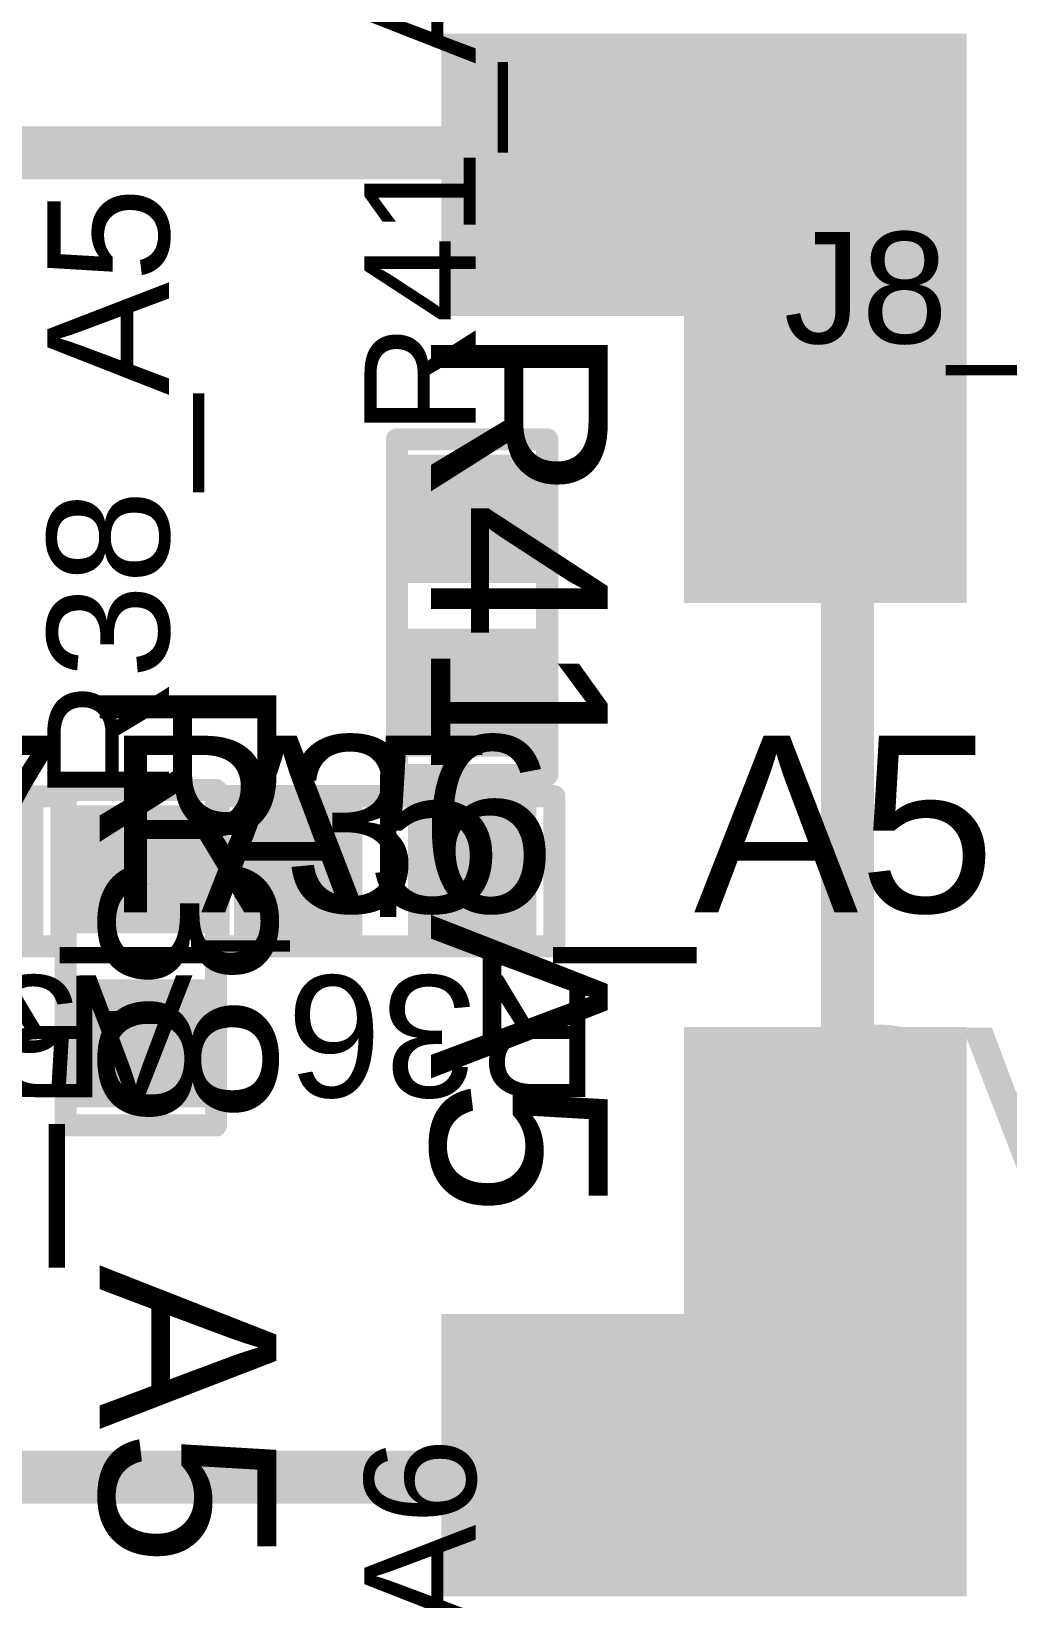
# Model space of a CAD drawing. Header units: inches. Extents: x -0.3 to 12.2, y -3.2 to 4.4.
# Drawn here: x 1.1852 to 1.4063, y 1.4925 to 1.8475 of the extents above; entities that cross this region are included whole.
import ezdxf

# ---------------------------------------------------------------- set-up
doc = ezdxf.new("R2010")
doc.units = ezdxf.units.IN
doc.header["$MEASUREMENT"] = 0
for name, color, linetype in [('Top Assembly', 6, 'Continuous'), ('Top Overlay', 2, 'Continuous'), ('Top Paste', 8, 'Continuous'), ('Top Solder', 216, 'Continuous'), ('TOP_L1', 1, 'Continuous')]:
    doc.layers.add(name, color=color, linetype=linetype)
doc.styles.add('Arial', font='', dxfattribs={"height": 0.2})
doc.styles.get('Arial').set_extended_font_data('Arial')

# ---------------------------------------------------------------- blocks, each defined once
blk = doc.blocks.new('RF_S__20')
at = {"layer": 'Top Paste'}
for points in [[(0.525, 0.175), (0.525, 0.115), (0.41, 0.115), (0.41, 0.175)], [(0.525, 0.05), (0.465, 0.05), (0.465, 0.175), (0.525, 0.175)], [(0.525, -0.175), (0.465, -0.175), (0.465, -0.05), (0.525, -0.05)], [(0.41, -0.175), (0.41, -0.115), (0.525, -0.115), (0.525, -0.175)]]:
    blk.add_hatch(color=8, dxfattribs=at).paths.add_polyline_path(points)
at = {"layer": 'Top Solder'}
for points in [[(0.527, 0.177), (0.527, 0.113), (0.408, 0.113), (0.408, 0.177)], [(0.527, 0.048), (0.463, 0.048), (0.463, 0.177), (0.527, 0.177)], [(0.527, -0.177), (0.463, -0.177), (0.463, -0.048), (0.527, -0.048)], [(0.408, -0.177), (0.408, -0.113), (0.527, -0.113), (0.527, -0.177)]]:
    blk.add_hatch(color=216, dxfattribs=at).paths.add_polyline_path(points)
at = {"layer": 'TOP_L1'}
for points in [[(0.525, 0.175), (0.525, 0.115), (0.41, 0.115), (0.41, 0.175)], [(0.525, 0.05), (0.465, 0.05), (0.465, 0.175), (0.525, 0.175)], [(0.525, -0.175), (0.465, -0.175), (0.465, -0.05), (0.525, -0.05)], [(0.41, -0.175), (0.41, -0.115), (0.525, -0.115), (0.525, -0.175)]]:
    blk.add_hatch(color=1, dxfattribs=at).paths.add_polyline_path(points)
at = {"layer": 'Top Assembly'}
for points in [[(-0.5, 0.15, 0.012, 0.012, 0), (0.5, 0.15, 0.012, 0.012, 0)], [(0.5, -0.15, 0.012, 0.012, 0), (0.5, 0.15, 0.012, 0.012, 0)], [(-0.5, -0.15, 0.012, 0.012, 0), (0.5, -0.15, 0.012, 0.012, 0)]]:
    blk.add_lwpolyline(points, format="xyseb", dxfattribs=at)
for points in [[(0.497, 0.15, 0.006, 0.006, 1), (0.503, 0.15, 0.006, 0.006, 1)], [(0.497, 0.15, 0.006, 0.006, 1), (0.503, 0.15, 0.006, 0.006, 1)], [(0.497, -0.15, 0.006, 0.006, 1), (0.503, -0.15, 0.006, 0.006, 1)], [(0.497, -0.15, 0.006, 0.006, 1), (0.503, -0.15, 0.006, 0.006, 1)]]:
    blk.add_lwpolyline(points, format="xyseb", close=True, dxfattribs=at)
blk = doc.blocks.new('R0402_170')
at = {"layer": 'Top Paste'}
for points in [[(-0.006, 0.0125), (-0.006, -0.0125), (-0.031, -0.0125), (-0.031, 0.0125)], [(0.0334, 0.0125), (0.0334, -0.0125), (0.0084, -0.0125), (0.0084, 0.0125)]]:
    blk.add_hatch(color=8, dxfattribs=at).paths.add_polyline_path(points)
at = {"layer": 'Top Solder'}
for points in [[(-0.004, 0.0145), (-0.004, -0.0145), (-0.033, -0.0145), (-0.033, 0.0145)], [(0.0354, 0.0145), (0.0354, -0.0145), (0.0064, -0.0145), (0.0064, 0.0145)]]:
    blk.add_hatch(color=216, dxfattribs=at).paths.add_polyline_path(points)
at = {"layer": 'TOP_L1'}
for points in [[(-0.006, 0.0125), (-0.006, -0.0125), (-0.031, -0.0125), (-0.031, 0.0125)], [(0.0334, 0.0125), (0.0334, -0.0125), (0.0084, -0.0125), (0.0084, 0.0125)]]:
    blk.add_hatch(color=1, dxfattribs=at).paths.add_polyline_path(points)
at = {"layer": 'Top Assembly'}
for points in [[(-0.0365, -0.017, 0.005, 0.005, 0), (-0.0365, 0.017, 0.005, 0.005, 0)], [(0.0395, 0.017, 0.005, 0.005, 0), (-0.0365, 0.017, 0.005, 0.005, 0)], [(0.0395, -0.017, 0.005, 0.005, 0), (0.0395, 0.017, 0.005, 0.005, 0)], [(0.0395, -0.017, 0.005, 0.005, 0), (-0.0365, -0.017, 0.005, 0.005, 0)]]:
    blk.add_lwpolyline(points, format="xyseb", dxfattribs=at)
for points in [[(-0.03775, 0.017, 0.0025, 0.0025, 1), (-0.03525, 0.017, 0.0025, 0.0025, 1)], [(-0.03775, 0.017, 0.0025, 0.0025, 1), (-0.03525, 0.017, 0.0025, 0.0025, 1)], [(0.03825, 0.017, 0.0025, 0.0025, 1), (0.04075, 0.017, 0.0025, 0.0025, 1)], [(0.03825, 0.017, 0.0025, 0.0025, 1), (0.04075, 0.017, 0.0025, 0.0025, 1)], [(-0.03775, -0.017, 0.0025, 0.0025, 1), (-0.03525, -0.017, 0.0025, 0.0025, 1)], [(-0.03775, -0.017, 0.0025, 0.0025, 1), (-0.03525, -0.017, 0.0025, 0.0025, 1)], [(0.03825, -0.017, 0.0025, 0.0025, 1), (0.04075, -0.017, 0.0025, 0.0025, 1)], [(0.03825, -0.017, 0.0025, 0.0025, 1), (0.04075, -0.017, 0.0025, 0.0025, 1)]]:
    blk.add_lwpolyline(points, format="xyseb", close=True, dxfattribs=at)
at = {"layer": 'Top Overlay'}
for points in [[(-0.0365, -0.017, 0.005, 0.005, 0), (-0.0365, 0.017, 0.005, 0.005, 0)], [(0.0365, 0.017, 0.005, 0.005, 0), (-0.0365, 0.017, 0.005, 0.005, 0)], [(0.0395, 0.017, 0.005, 0.005, 0), (0.0365, 0.017, 0.005, 0.005, 0)], [(0.0395, -0.017, 0.005, 0.005, 0), (0.0395, 0.017, 0.005, 0.005, 0)], [(0.0395, -0.017, 0.005, 0.005, 0), (-0.0365, -0.017, 0.005, 0.005, 0)]]:
    blk.add_lwpolyline(points, format="xyseb", dxfattribs=at)
for points in [[(-0.03775, 0.017, 0.0025, 0.0025, 1), (-0.03525, 0.017, 0.0025, 0.0025, 1)], [(-0.03775, 0.017, 0.0025, 0.0025, 1), (-0.03525, 0.017, 0.0025, 0.0025, 1)], [(0.03525, 0.017, 0.0025, 0.0025, 1), (0.03775, 0.017, 0.0025, 0.0025, 1)], [(0.03525, 0.017, 0.0025, 0.0025, 1), (0.03775, 0.017, 0.0025, 0.0025, 1)], [(0.03825, 0.017, 0.0025, 0.0025, 1), (0.04075, 0.017, 0.0025, 0.0025, 1)], [(0.03825, 0.017, 0.0025, 0.0025, 1), (0.04075, 0.017, 0.0025, 0.0025, 1)], [(-0.03775, -0.017, 0.0025, 0.0025, 1), (-0.03525, -0.017, 0.0025, 0.0025, 1)], [(-0.03775, -0.017, 0.0025, 0.0025, 1), (-0.03525, -0.017, 0.0025, 0.0025, 1)], [(0.03825, -0.017, 0.0025, 0.0025, 1), (0.04075, -0.017, 0.0025, 0.0025, 1)], [(0.03825, -0.017, 0.0025, 0.0025, 1), (0.04075, -0.017, 0.0025, 0.0025, 1)]]:
    blk.add_lwpolyline(points, format="xyseb", close=True, dxfattribs=at)
at = {"layer": 'Top Assembly', "style": 'Arial'}
blk.add_text('R38_A5', height=0.04, dxfattribs=at).set_placement((-0.06249, -0.0093))
blk = doc.blocks.new('R0402_174')
at = {"layer": 'Top Paste'}
for points in [[(-0.006, 0.0125), (-0.006, -0.0125), (-0.031, -0.0125), (-0.031, 0.0125)], [(0.0334, 0.0125), (0.0334, -0.0125), (0.0084, -0.0125), (0.0084, 0.0125)]]:
    blk.add_hatch(color=8, dxfattribs=at).paths.add_polyline_path(points)
at = {"layer": 'Top Solder'}
for points in [[(-0.004, 0.0145), (-0.004, -0.0145), (-0.033, -0.0145), (-0.033, 0.0145)], [(0.0354, 0.0145), (0.0354, -0.0145), (0.0064, -0.0145), (0.0064, 0.0145)]]:
    blk.add_hatch(color=216, dxfattribs=at).paths.add_polyline_path(points)
at = {"layer": 'TOP_L1'}
for points in [[(-0.006, 0.0125), (-0.006, -0.0125), (-0.031, -0.0125), (-0.031, 0.0125)], [(0.0334, 0.0125), (0.0334, -0.0125), (0.0084, -0.0125), (0.0084, 0.0125)]]:
    blk.add_hatch(color=1, dxfattribs=at).paths.add_polyline_path(points)
at = {"layer": 'Top Assembly'}
for points in [[(-0.0365, -0.017, 0.005, 0.005, 0), (-0.0365, 0.017, 0.005, 0.005, 0)], [(-0.0365, 0.017, 0.005, 0.005, 0), (0.0395, 0.017, 0.005, 0.005, 0)], [(0.0395, -0.017, 0.005, 0.005, 0), (0.0395, 0.017, 0.005, 0.005, 0)], [(-0.0365, -0.017, 0.005, 0.005, 0), (0.0395, -0.017, 0.005, 0.005, 0)]]:
    blk.add_lwpolyline(points, format="xyseb", dxfattribs=at)
for points in [[(-0.03775, 0.017, 0.0025, 0.0025, 1), (-0.03525, 0.017, 0.0025, 0.0025, 1)], [(-0.03775, 0.017, 0.0025, 0.0025, 1), (-0.03525, 0.017, 0.0025, 0.0025, 1)], [(0.03825, 0.017, 0.0025, 0.0025, 1), (0.04075, 0.017, 0.0025, 0.0025, 1)], [(0.03825, 0.017, 0.0025, 0.0025, 1), (0.04075, 0.017, 0.0025, 0.0025, 1)], [(-0.03775, -0.017, 0.0025, 0.0025, 1), (-0.03525, -0.017, 0.0025, 0.0025, 1)], [(-0.03775, -0.017, 0.0025, 0.0025, 1), (-0.03525, -0.017, 0.0025, 0.0025, 1)], [(0.03825, -0.017, 0.0025, 0.0025, 1), (0.04075, -0.017, 0.0025, 0.0025, 1)], [(0.03825, -0.017, 0.0025, 0.0025, 1), (0.04075, -0.017, 0.0025, 0.0025, 1)]]:
    blk.add_lwpolyline(points, format="xyseb", close=True, dxfattribs=at)
at = {"layer": 'Top Overlay'}
for points in [[(-0.0365, -0.017, 0.005, 0.005, 0), (-0.0365, 0.017, 0.005, 0.005, 0)], [(-0.0365, 0.017, 0.005, 0.005, 0), (0.0365, 0.017, 0.005, 0.005, 0)], [(0.0365, 0.017, 0.005, 0.005, 0), (0.0395, 0.017, 0.005, 0.005, 0)], [(0.0395, -0.017, 0.005, 0.005, 0), (0.0395, 0.017, 0.005, 0.005, 0)], [(-0.0365, -0.017, 0.005, 0.005, 0), (0.0395, -0.017, 0.005, 0.005, 0)]]:
    blk.add_lwpolyline(points, format="xyseb", dxfattribs=at)
for points in [[(-0.03775, 0.017, 0.0025, 0.0025, 1), (-0.03525, 0.017, 0.0025, 0.0025, 1)], [(-0.03775, 0.017, 0.0025, 0.0025, 1), (-0.03525, 0.017, 0.0025, 0.0025, 1)], [(0.03525, 0.017, 0.0025, 0.0025, 1), (0.03775, 0.017, 0.0025, 0.0025, 1)], [(0.03525, 0.017, 0.0025, 0.0025, 1), (0.03775, 0.017, 0.0025, 0.0025, 1)], [(0.03825, 0.017, 0.0025, 0.0025, 1), (0.04075, 0.017, 0.0025, 0.0025, 1)], [(0.03825, 0.017, 0.0025, 0.0025, 1), (0.04075, 0.017, 0.0025, 0.0025, 1)], [(-0.03775, -0.017, 0.0025, 0.0025, 1), (-0.03525, -0.017, 0.0025, 0.0025, 1)], [(-0.03775, -0.017, 0.0025, 0.0025, 1), (-0.03525, -0.017, 0.0025, 0.0025, 1)], [(0.03825, -0.017, 0.0025, 0.0025, 1), (0.04075, -0.017, 0.0025, 0.0025, 1)], [(0.03825, -0.017, 0.0025, 0.0025, 1), (0.04075, -0.017, 0.0025, 0.0025, 1)]]:
    blk.add_lwpolyline(points, format="xyseb", close=True, dxfattribs=at)
at = {"layer": 'Top Assembly', "style": 'Arial'}
blk.add_text('R37_A5', height=0.04, rotation=360, dxfattribs=at).set_placement((-0.06249, -0.0093))
blk = doc.blocks.new('R0402_178')
at = {"layer": 'Top Paste'}
for points in [[(-0.006, 0.0125), (-0.006, -0.0125), (-0.031, -0.0125), (-0.031, 0.0125)], [(0.0334, 0.0125), (0.0334, -0.0125), (0.0084, -0.0125), (0.0084, 0.0125)]]:
    blk.add_hatch(color=8, dxfattribs=at).paths.add_polyline_path(points)
at = {"layer": 'Top Solder'}
for points in [[(-0.004, 0.0145), (-0.004, -0.0145), (-0.033, -0.0145), (-0.033, 0.0145)], [(0.0354, 0.0145), (0.0354, -0.0145), (0.0064, -0.0145), (0.0064, 0.0145)]]:
    blk.add_hatch(color=216, dxfattribs=at).paths.add_polyline_path(points)
at = {"layer": 'TOP_L1'}
for points in [[(-0.006, 0.0125), (-0.006, -0.0125), (-0.031, -0.0125), (-0.031, 0.0125)], [(0.0334, 0.0125), (0.0334, -0.0125), (0.0084, -0.0125), (0.0084, 0.0125)]]:
    blk.add_hatch(color=1, dxfattribs=at).paths.add_polyline_path(points)
at = {"layer": 'Top Assembly'}
for points in [[(-0.0365, -0.017, 0.005, 0.005, 0), (-0.0365, 0.017, 0.005, 0.005, 0)], [(-0.0365, 0.017, 0.005, 0.005, 0), (0.0395, 0.017, 0.005, 0.005, 0)], [(0.0395, -0.017, 0.005, 0.005, 0), (0.0395, 0.017, 0.005, 0.005, 0)], [(-0.0365, -0.017, 0.005, 0.005, 0), (0.0395, -0.017, 0.005, 0.005, 0)]]:
    blk.add_lwpolyline(points, format="xyseb", dxfattribs=at)
for points in [[(-0.03775, 0.017, 0.0025, 0.0025, 1), (-0.03525, 0.017, 0.0025, 0.0025, 1)], [(-0.03775, 0.017, 0.0025, 0.0025, 1), (-0.03525, 0.017, 0.0025, 0.0025, 1)], [(0.03825, 0.017, 0.0025, 0.0025, 1), (0.04075, 0.017, 0.0025, 0.0025, 1)], [(0.03825, 0.017, 0.0025, 0.0025, 1), (0.04075, 0.017, 0.0025, 0.0025, 1)], [(-0.03775, -0.017, 0.0025, 0.0025, 1), (-0.03525, -0.017, 0.0025, 0.0025, 1)], [(-0.03775, -0.017, 0.0025, 0.0025, 1), (-0.03525, -0.017, 0.0025, 0.0025, 1)], [(0.03825, -0.017, 0.0025, 0.0025, 1), (0.04075, -0.017, 0.0025, 0.0025, 1)], [(0.03825, -0.017, 0.0025, 0.0025, 1), (0.04075, -0.017, 0.0025, 0.0025, 1)]]:
    blk.add_lwpolyline(points, format="xyseb", close=True, dxfattribs=at)
at = {"layer": 'Top Overlay'}
for points in [[(-0.0365, -0.017, 0.005, 0.005, 0), (-0.0365, 0.017, 0.005, 0.005, 0)], [(-0.0365, 0.017, 0.005, 0.005, 0), (0.0365, 0.017, 0.005, 0.005, 0)], [(0.0365, 0.017, 0.005, 0.005, 0), (0.0395, 0.017, 0.005, 0.005, 0)], [(0.0395, -0.017, 0.005, 0.005, 0), (0.0395, 0.017, 0.005, 0.005, 0)], [(-0.0365, -0.017, 0.005, 0.005, 0), (0.0395, -0.017, 0.005, 0.005, 0)]]:
    blk.add_lwpolyline(points, format="xyseb", dxfattribs=at)
for points in [[(-0.03775, 0.017, 0.0025, 0.0025, 1), (-0.03525, 0.017, 0.0025, 0.0025, 1)], [(-0.03775, 0.017, 0.0025, 0.0025, 1), (-0.03525, 0.017, 0.0025, 0.0025, 1)], [(0.03525, 0.017, 0.0025, 0.0025, 1), (0.03775, 0.017, 0.0025, 0.0025, 1)], [(0.03525, 0.017, 0.0025, 0.0025, 1), (0.03775, 0.017, 0.0025, 0.0025, 1)], [(0.03825, 0.017, 0.0025, 0.0025, 1), (0.04075, 0.017, 0.0025, 0.0025, 1)], [(0.03825, 0.017, 0.0025, 0.0025, 1), (0.04075, 0.017, 0.0025, 0.0025, 1)], [(-0.03775, -0.017, 0.0025, 0.0025, 1), (-0.03525, -0.017, 0.0025, 0.0025, 1)], [(-0.03775, -0.017, 0.0025, 0.0025, 1), (-0.03525, -0.017, 0.0025, 0.0025, 1)], [(0.03825, -0.017, 0.0025, 0.0025, 1), (0.04075, -0.017, 0.0025, 0.0025, 1)], [(0.03825, -0.017, 0.0025, 0.0025, 1), (0.04075, -0.017, 0.0025, 0.0025, 1)]]:
    blk.add_lwpolyline(points, format="xyseb", close=True, dxfattribs=at)
at = {"layer": 'Top Assembly', "style": 'Arial'}
blk.add_text('R36_A5', height=0.04, rotation=360, dxfattribs=at).set_placement((-0.06249, -0.0093))
blk = doc.blocks.new('R0402_211')
at = {"layer": 'Top Paste'}
for points in [[(-0.006, 0.0125), (-0.006, -0.0125), (-0.031, -0.0125), (-0.031, 0.0125)], [(0.0334, 0.0125), (0.0334, -0.0125), (0.0084, -0.0125), (0.0084, 0.0125)]]:
    blk.add_hatch(color=8, dxfattribs=at).paths.add_polyline_path(points)
at = {"layer": 'Top Solder'}
for points in [[(-0.004, 0.0145), (-0.004, -0.0145), (-0.033, -0.0145), (-0.033, 0.0145)], [(0.0354, 0.0145), (0.0354, -0.0145), (0.0064, -0.0145), (0.0064, 0.0145)]]:
    blk.add_hatch(color=216, dxfattribs=at).paths.add_polyline_path(points)
at = {"layer": 'TOP_L1'}
for points in [[(-0.006, 0.0125), (-0.006, -0.0125), (-0.031, -0.0125), (-0.031, 0.0125)], [(0.0334, 0.0125), (0.0334, -0.0125), (0.0084, -0.0125), (0.0084, 0.0125)]]:
    blk.add_hatch(color=1, dxfattribs=at).paths.add_polyline_path(points)
at = {"layer": 'Top Assembly'}
for points in [[(-0.0365, -0.017, 0.005, 0.005, 0), (-0.0365, 0.017, 0.005, 0.005, 0)], [(0.0395, 0.017, 0.005, 0.005, 0), (-0.0365, 0.017, 0.005, 0.005, 0)], [(0.0395, -0.017, 0.005, 0.005, 0), (0.0395, 0.017, 0.005, 0.005, 0)], [(0.0395, -0.017, 0.005, 0.005, 0), (-0.0365, -0.017, 0.005, 0.005, 0)]]:
    blk.add_lwpolyline(points, format="xyseb", dxfattribs=at)
for points in [[(-0.03775, 0.017, 0.0025, 0.0025, 1), (-0.03525, 0.017, 0.0025, 0.0025, 1)], [(-0.03775, 0.017, 0.0025, 0.0025, 1), (-0.03525, 0.017, 0.0025, 0.0025, 1)], [(0.03825, 0.017, 0.0025, 0.0025, 1), (0.04075, 0.017, 0.0025, 0.0025, 1)], [(0.03825, 0.017, 0.0025, 0.0025, 1), (0.04075, 0.017, 0.0025, 0.0025, 1)], [(-0.03775, -0.017, 0.0025, 0.0025, 1), (-0.03525, -0.017, 0.0025, 0.0025, 1)], [(-0.03775, -0.017, 0.0025, 0.0025, 1), (-0.03525, -0.017, 0.0025, 0.0025, 1)], [(0.03825, -0.017, 0.0025, 0.0025, 1), (0.04075, -0.017, 0.0025, 0.0025, 1)], [(0.03825, -0.017, 0.0025, 0.0025, 1), (0.04075, -0.017, 0.0025, 0.0025, 1)]]:
    blk.add_lwpolyline(points, format="xyseb", close=True, dxfattribs=at)
at = {"layer": 'Top Overlay'}
for points in [[(-0.0365, -0.017, 0.005, 0.005, 0), (-0.0365, 0.017, 0.005, 0.005, 0)], [(0.0365, 0.017, 0.005, 0.005, 0), (-0.0365, 0.017, 0.005, 0.005, 0)], [(0.0395, 0.017, 0.005, 0.005, 0), (0.0365, 0.017, 0.005, 0.005, 0)], [(0.0395, -0.017, 0.005, 0.005, 0), (0.0395, 0.017, 0.005, 0.005, 0)], [(0.0395, -0.017, 0.005, 0.005, 0), (-0.0365, -0.017, 0.005, 0.005, 0)]]:
    blk.add_lwpolyline(points, format="xyseb", dxfattribs=at)
for points in [[(-0.03775, 0.017, 0.0025, 0.0025, 1), (-0.03525, 0.017, 0.0025, 0.0025, 1)], [(-0.03775, 0.017, 0.0025, 0.0025, 1), (-0.03525, 0.017, 0.0025, 0.0025, 1)], [(0.03525, 0.017, 0.0025, 0.0025, 1), (0.03775, 0.017, 0.0025, 0.0025, 1)], [(0.03525, 0.017, 0.0025, 0.0025, 1), (0.03775, 0.017, 0.0025, 0.0025, 1)], [(0.03825, 0.017, 0.0025, 0.0025, 1), (0.04075, 0.017, 0.0025, 0.0025, 1)], [(0.03825, 0.017, 0.0025, 0.0025, 1), (0.04075, 0.017, 0.0025, 0.0025, 1)], [(-0.03775, -0.017, 0.0025, 0.0025, 1), (-0.03525, -0.017, 0.0025, 0.0025, 1)], [(-0.03775, -0.017, 0.0025, 0.0025, 1), (-0.03525, -0.017, 0.0025, 0.0025, 1)], [(0.03825, -0.017, 0.0025, 0.0025, 1), (0.04075, -0.017, 0.0025, 0.0025, 1)], [(0.03825, -0.017, 0.0025, 0.0025, 1), (0.04075, -0.017, 0.0025, 0.0025, 1)]]:
    blk.add_lwpolyline(points, format="xyseb", close=True, dxfattribs=at)
at = {"layer": 'Top Assembly', "style": 'Arial'}
blk.add_text('R41_A5', height=0.04, dxfattribs=at).set_placement((-0.06249, -0.0093))
blk = doc.blocks.new('CP_8_2_ADI_228')
at = {"layer": 'Top Paste'}
for points in [[(-0.0315, 0.037), (0.0315, 0.037), (0.0315, -0.037), (-0.0315, -0.037)], [(-0.07581, 0.03454), (-0.044, 0.03454), (-0.044, 0.02451), (-0.07581, 0.02451)], [(0.044, 0.03454), (0.07581, 0.03454), (0.07581, 0.02451), (0.044, 0.02451)], [(-0.07581, 0.01486), (-0.044, 0.01486), (-0.044, 0.00483), (-0.07581, 0.00483)], [(0.044, 0.01486), (0.07581, 0.01486), (0.07581, 0.00483), (0.044, 0.00483)], [(-0.07581, -0.00483), (-0.044, -0.00483), (-0.044, -0.01486), (-0.07581, -0.01486)], [(0.044, -0.00483), (0.07581, -0.00483), (0.07581, -0.01486), (0.044, -0.01486)], [(-0.07581, -0.02451), (-0.044, -0.02451), (-0.044, -0.03454), (-0.07581, -0.03454)], [(0.044, -0.02451), (0.07581, -0.02451), (0.07581, -0.03454), (0.044, -0.03454)]]:
    blk.add_hatch(color=8, dxfattribs=at).paths.add_polyline_path(points)
at = {"layer": 'Top Solder'}
for points in [[(-0.07781, 0.03654), (-0.042, 0.03654), (-0.042, 0.02251), (-0.07781, 0.02251)], [(-0.0335, 0.039), (0.0335, 0.039), (0.0335, -0.039), (-0.0335, -0.039)], [(0.042, 0.03654), (0.07781, 0.03654), (0.07781, 0.02251), (0.042, 0.02251)], [(-0.07781, 0.01686), (-0.042, 0.01686), (-0.042, 0.00283), (-0.07781, 0.00283)], [(0.042, 0.01686), (0.07781, 0.01686), (0.07781, 0.00283), (0.042, 0.00283)], [(-0.07781, -0.00283), (-0.042, -0.00283), (-0.042, -0.01686), (-0.07781, -0.01686)], [(0.042, -0.00283), (0.07781, -0.00283), (0.07781, -0.01686), (0.042, -0.01686)], [(-0.07781, -0.02251), (-0.042, -0.02251), (-0.042, -0.03654), (-0.07781, -0.03654)], [(0.042, -0.02251), (0.07781, -0.02251), (0.07781, -0.03654), (0.042, -0.03654)]]:
    blk.add_hatch(color=216, dxfattribs=at).paths.add_polyline_path(points)
at = {"layer": 'TOP_L1'}
for points in [[(-0.0315, 0.037), (0.0315, 0.037), (0.0315, -0.037), (-0.0315, -0.037)], [(-0.07581, 0.03454), (-0.044, 0.03454), (-0.044, 0.02451), (-0.07581, 0.02451)], [(0.044, 0.03454), (0.07581, 0.03454), (0.07581, 0.02451), (0.044, 0.02451)], [(-0.07581, 0.01486), (-0.044, 0.01486), (-0.044, 0.00483), (-0.07581, 0.00483)], [(0.044, 0.01486), (0.07581, 0.01486), (0.07581, 0.00483), (0.044, 0.00483)], [(-0.07581, -0.00483), (-0.044, -0.00483), (-0.044, -0.01486), (-0.07581, -0.01486)], [(0.044, -0.00483), (0.07581, -0.00483), (0.07581, -0.01486), (0.044, -0.01486)], [(-0.07581, -0.02451), (-0.044, -0.02451), (-0.044, -0.03454), (-0.07581, -0.03454)], [(0.044, -0.02451), (0.07581, -0.02451), (0.07581, -0.03454), (0.044, -0.03454)]]:
    blk.add_hatch(color=1, dxfattribs=at).paths.add_polyline_path(points)
at = {"layer": 'Top Assembly'}
for points in [[(-0.064, 0.064, 0.006, 0.006, 0), (-0.064, -0.064, 0.006, 0.006, 0)], [(0.064, 0.064, 0.006, 0.006, 0), (-0.064, 0.064, 0.006, 0.006, 0)], [(0.064, 0.064, 0.006, 0.006, 0), (0.064, -0.064, 0.006, 0.006, 0)], [(0.064, -0.064, 0.006, 0.006, 0), (-0.064, -0.064, 0.006, 0.006, 0)]]:
    blk.add_lwpolyline(points, format="xyseb", dxfattribs=at)
for points in [[(-0.0655, 0.064, 0.003, 0.003, 1), (-0.0625, 0.064, 0.003, 0.003, 1)], [(-0.0655, 0.064, 0.003, 0.003, 1), (-0.0625, 0.064, 0.003, 0.003, 1)], [(0.0625, 0.064, 0.003, 0.003, 1), (0.0655, 0.064, 0.003, 0.003, 1)], [(0.0625, 0.064, 0.003, 0.003, 1), (0.0655, 0.064, 0.003, 0.003, 1)], [(-0.0655, -0.064, 0.003, 0.003, 1), (-0.0625, -0.064, 0.003, 0.003, 1)], [(-0.0655, -0.064, 0.003, 0.003, 1), (-0.0625, -0.064, 0.003, 0.003, 1)], [(0.0625, -0.064, 0.003, 0.003, 1), (0.0655, -0.064, 0.003, 0.003, 1)], [(0.0625, -0.064, 0.003, 0.003, 1), (0.0655, -0.064, 0.003, 0.003, 1)]]:
    blk.add_lwpolyline(points, format="xyseb", close=True, dxfattribs=at)
at = {"layer": 'Top Overlay'}
for points in [[(-0.069, 0.069, 0.006, 0.006, 0), (-0.069, 0.04764, 0.006, 0.006, 0)], [(0.069, 0.069, 0.006, 0.006, 0), (-0.069, 0.069, 0.006, 0.006, 0)], [(0.069, 0.069, 0.006, 0.006, 0), (0.069, 0.04764, 0.006, 0.006, 0)], [(-0.069, -0.04764, 0.006, 0.006, 0), (-0.069, -0.069, 0.006, 0.006, 0)], [(0.069, -0.04764, 0.006, 0.006, 0), (0.069, -0.069, 0.006, 0.006, 0)], [(0.069, -0.069, 0.006, 0.006, 0), (-0.069, -0.069, 0.006, 0.006, 0)]]:
    blk.add_lwpolyline(points, format="xyseb", dxfattribs=at)
for points in [[(-0.0705, 0.069, 0.003, 0.003, 1), (-0.0675, 0.069, 0.003, 0.003, 1)], [(-0.0705, 0.069, 0.003, 0.003, 1), (-0.0675, 0.069, 0.003, 0.003, 1)], [(0.0675, 0.069, 0.003, 0.003, 1), (0.0705, 0.069, 0.003, 0.003, 1)], [(0.0675, 0.069, 0.003, 0.003, 1), (0.0705, 0.069, 0.003, 0.003, 1)], [(-0.0705, 0.04764, 0.003, 0.003, 1), (-0.0675, 0.04764, 0.003, 0.003, 1)], [(0.0675, 0.04764, 0.003, 0.003, 1), (0.0705, 0.04764, 0.003, 0.003, 1)], [(-0.0705, -0.04764, 0.003, 0.003, 1), (-0.0675, -0.04764, 0.003, 0.003, 1)], [(0.0675, -0.04764, 0.003, 0.003, 1), (0.0705, -0.04764, 0.003, 0.003, 1)], [(-0.0705, -0.069, 0.003, 0.003, 1), (-0.0675, -0.069, 0.003, 0.003, 1)], [(-0.0705, -0.069, 0.003, 0.003, 1), (-0.0675, -0.069, 0.003, 0.003, 1)], [(0.0675, -0.069, 0.003, 0.003, 1), (0.0705, -0.069, 0.003, 0.003, 1)], [(0.0675, -0.069, 0.003, 0.003, 1), (0.0705, -0.069, 0.003, 0.003, 1)]]:
    blk.add_lwpolyline(points, format="xyseb", close=True, dxfattribs=at)
at = {"layer": 'Top Assembly', "style": 'Arial'}
for s, height, p in [('1', 0.02598, (-0.08306, 0.04167)), ('U6_A5', 0.05, (-0.06562, -0.01161))]:
    blk.add_text(s, height=height, dxfattribs=at).set_placement(p)
at = {"layer": 'Top Overlay', "style": 'Arial'}
blk.add_text('1', height=0.05, dxfattribs=at).set_placement((-0.09089, 0.04396))

msp = doc.modelspace()

# ---------------------------------------------------------------- block references
for name, p in [('RF_S__20', (0.87, 1.67)), ('R0402_174', (1.15249, 1.65725)), ('R0402_178', (1.26412, 1.65726))]:
    msp.add_blockref(name, p)
for name, p, rotation in [('R0402_211', (1.285, 1.71858), 270), ('R0402_170', (1.21, 1.63918), 270), ('CP_8_2_ADI_228', (1.505, 1.61019), 180)]:
    msp.add_blockref(name, p, dxfattribs=dict(rotation=rotation))

# ---------------------------------------------------------------- texts
at = {"layer": 'Top Overlay', "style": 'Arial'}
for s, height, rotation, p in [('R41_A5', 0.025197, 90, (1.28583, 1.75601)), ('R38_A5', 0.027559, 90, (1.21638, 1.67304)), ('R37_A5', 0.027559, 180, (1.20216, 1.63363)), ('R36_A5', 0.027559, 180, (1.31378, 1.63365)), ('R41_A6', 0.025197, 90, (1.28583, 1.40168))]:
    msp.add_text(s, height=height, rotation=rotation, dxfattribs=at).set_placement(p)
msp.add_text('J8_A5', height=0.025197, dxfattribs=at).set_placement((1.35555, 1.77685))

doc.saveas('drawing.dxf')
